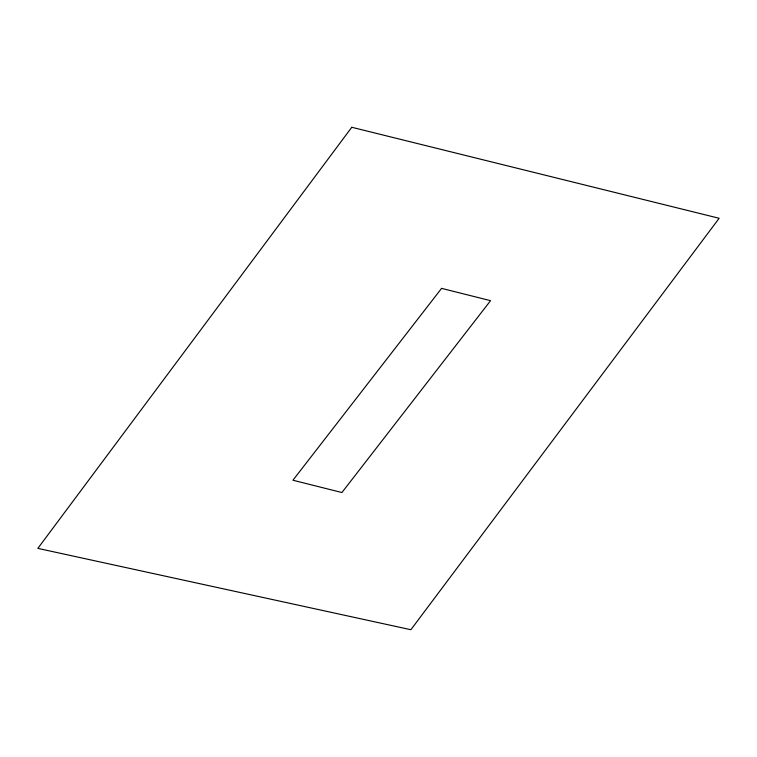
<?xml version="1.0" encoding="UTF-8"?>
<svg xmlns="http://www.w3.org/2000/svg" width="757" height="757" viewBox="0 0 757 757"><rect width="100%" height="100%" fill="white"/><g stroke="black" fill="none" stroke-linecap="round" stroke-linejoin="round"><path stroke-width="1.14" d="M351.768 127.28L37.85 548.38L410.881 629.72L719.15 218.281L351.768 127.28M441.577 288.37L292.931 480.231L341.918 492.533L490.564 300.671L441.577 288.37"/></g></svg>
